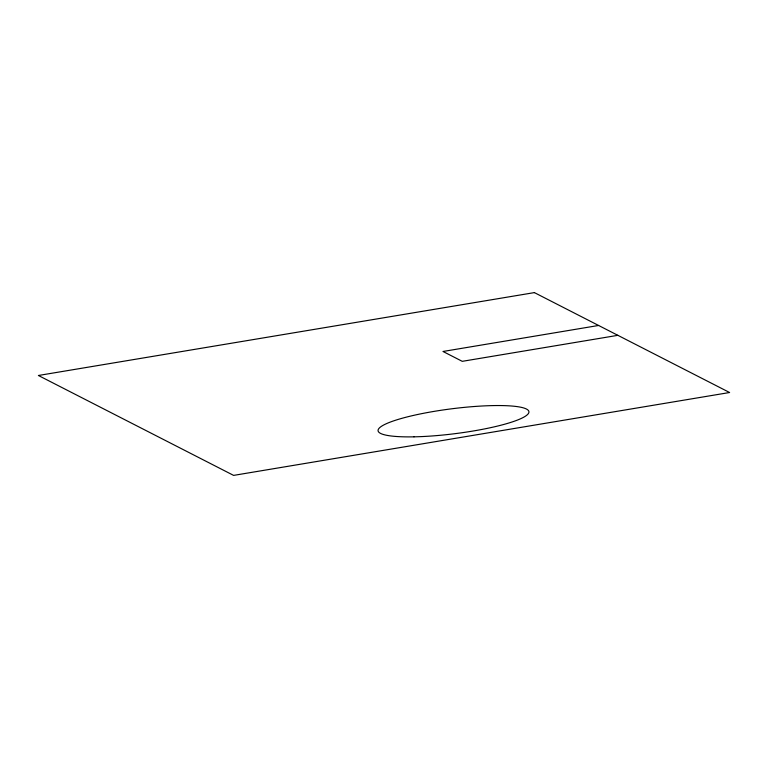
<?xml version="1.0" encoding="UTF-8"?>
<svg xmlns="http://www.w3.org/2000/svg" width="768" height="768" viewBox="0 0 768 768"><rect width="100%" height="100%" fill="white"/><g stroke="black" fill="none" stroke-linecap="round" stroke-linejoin="round"><path stroke-width="1.15" d="M598.608 325.469L443.002 351.475L462.259 361.334L617.866 335.328M534.394 292.608L38.4 375.485L233.606 475.392L729.6 392.515L534.394 292.608M413.99 436.838A76.022 12.547 -7.2 0 0 528.902 412.301A76.022 12.547 -7.2 0 0 417.571 414.509A76.022 12.547 -7.2 0 0 413.99 436.838"/></g></svg>
